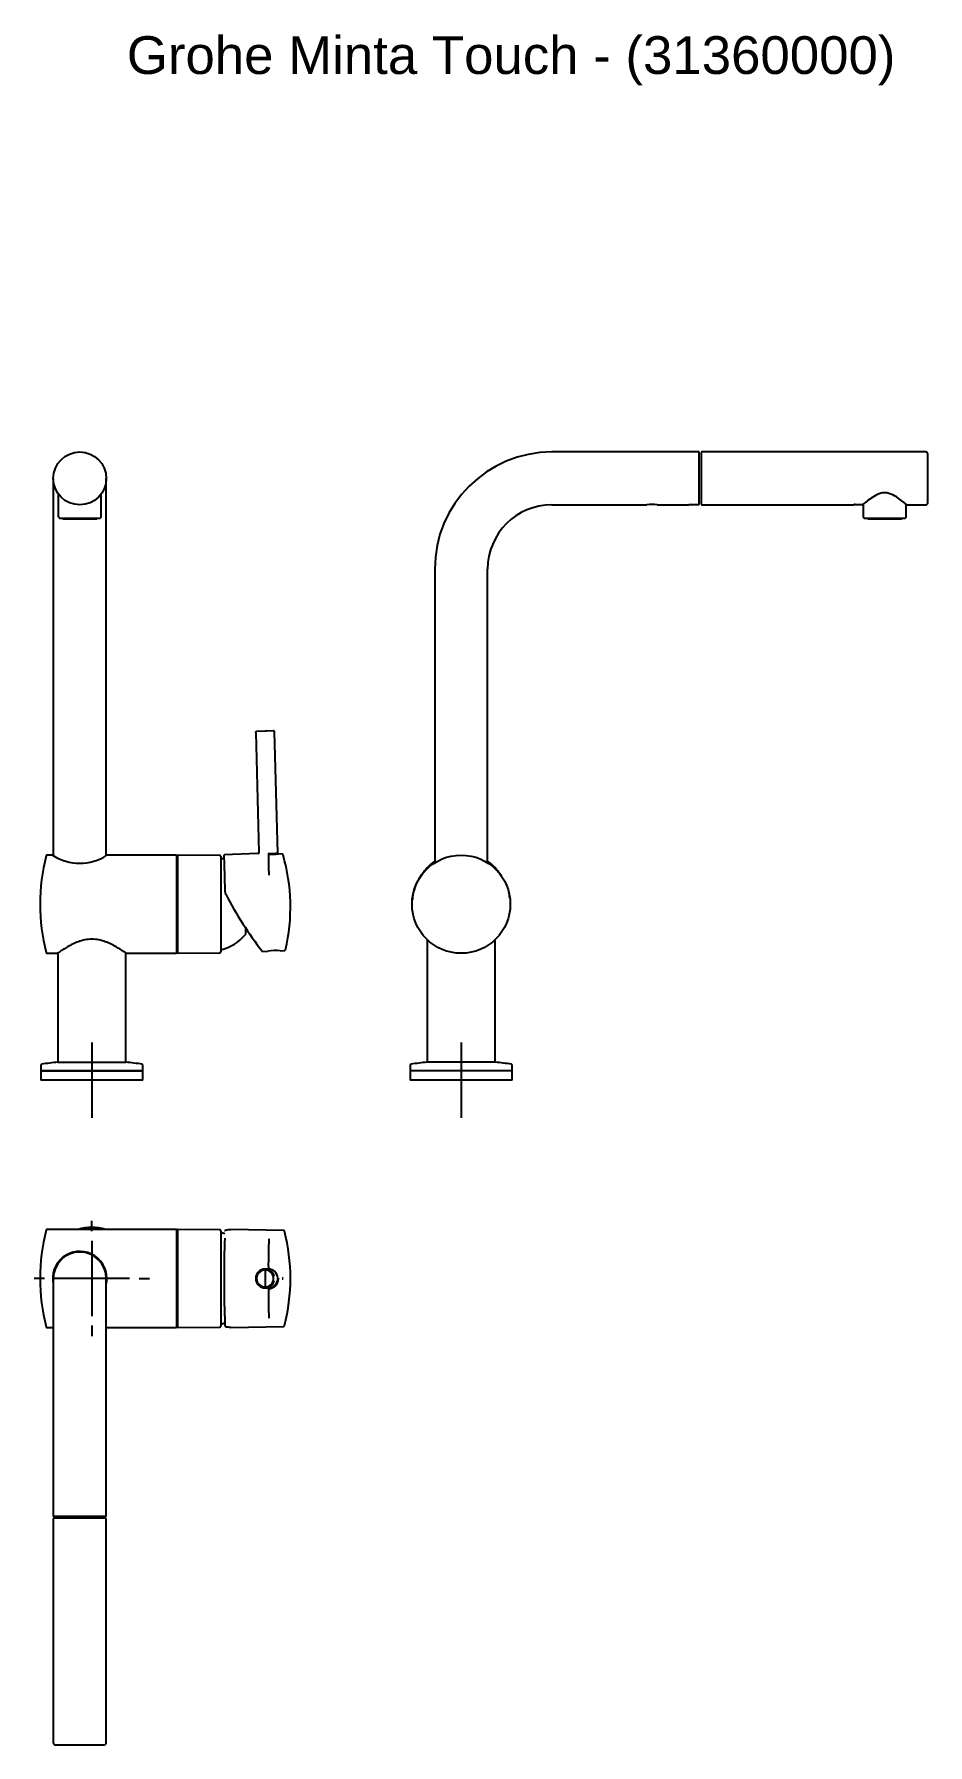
# Model space of a CAD drawing. Header units: millimetres. Extents: x 1617 to 5774, y 11446 to 13973.
# Drawn here: x 4229 to 4702, y 11464 to 12370 of the extents above; entities that cross this region are included whole.
import ezdxf
from ezdxf.enums import TextEntityAlignment as Align
from ezdxf.lldxf.tags import DXFTag

# ---------------------------------------------------------------- set-up
doc = ezdxf.new("R2010")
doc.units = ezdxf.units.MM
doc.layers.get('0').update_dxf_attribs({"color": 250})
doc.styles.add('SEACAD_arial_ttf', font='Arial.ttf')
tags = doc.linetypes.add('CENTER2', pattern=[28.575, 19.05, -3.175, 3.175, -3.175]).pattern_tags.tags
tags[10:11] = [DXFTag(74, 4), DXFTag(75, 0), DXFTag(340, '0'), DXFTag(46, 0.0), DXFTag(50, 0.0), DXFTag(44, 0.0), DXFTag(45, 0.0)]
tags[8:9] = [DXFTag(74, 4), DXFTag(75, 0), DXFTag(340, '0'), DXFTag(46, 0.0), DXFTag(50, 0.0), DXFTag(44, 0.0), DXFTag(45, 0.0)]
tags[6:7] = [DXFTag(74, 4), DXFTag(75, 0), DXFTag(340, '0'), DXFTag(46, 0.0), DXFTag(50, 0.0), DXFTag(44, 0.0), DXFTag(45, 0.0)]
tags[4:5] = [DXFTag(74, 4), DXFTag(75, 0), DXFTag(340, '0'), DXFTag(46, 0.0), DXFTag(50, 0.0), DXFTag(44, 0.0), DXFTag(45, 0.0)]

# ---------------------------------------------------------------- blocks, each defined once
blk = doc.blocks.new('25')
at = {"linetype": 'Continuous'}
for p, q in [((4238.78, 12134.51), (4238.78, 12086.51)), ((4266.78, 12086.51), (4266.78, 12134.51)), ((4241.38, 12126.38), (4241.38, 12114.46)), ((4264.18, 12114.46), (4264.18, 12126.38)), ((4242.38, 12113.46), (4263.18, 12113.46)), ((4243.78, 12113.46), (4243.78, 12113.01)), ((4261.78, 12113.01), (4243.78, 12113.01)), ((4261.78, 12113.01), (4261.78, 12113.46)), ((4238.78, 12086.51), (4238.78, 11934.82)), ((4266.78, 11934.82), (4266.78, 12086.51)), ((4345.91, 12000.01), (4347.58, 11936.36)), ((4350.89, 12000.72), (4346.39, 12000.52)), ((4355.4, 12000.76), (4350.89, 12000.72)), ((4357.59, 11936.1), (4355.91, 12000.27)), ((4238.43, 11935.01), (4235.56, 11935.01)), ((4303.58, 11935.01), (4267.11, 11935.01)), ((4304.58, 11935.01), (4304.08, 11934.51)), ((4304.08, 11934.51), (4304.08, 11883.51)), ((4304.08, 11883.51), (4304.08, 11934.51)), ((4304.58, 11935.01), (4304.58, 11883.01)), ((4326.88, 11934.81), (4304.58, 11935.01)), ((4327.38, 11934.31), (4327.38, 11883.71)), ((4347.11, 11935.85), (4329.2, 11935.07)), ((4329.49, 11924.05), (4329.2, 11935.07)), ((4357.59, 11936.1), (4357.58, 11936.1)), ((4359.98, 11935.44), (4358.03, 11935.61)), ((4358.04, 11935.61), (4358.04, 11935.61)), ((4329.71, 11915.54), (4329.49, 11924.05)), ((4340.68, 11893.85), (4340.68, 11896.21)), ((4340.51, 11893.66), (4340.51, 11893.01)), ((4235.56, 11883.01), (4240.98, 11883.01)), ((4241.18, 11883.15), (4241.18, 11825.31)), ((4277.18, 11825.31), (4277.18, 11883.15)), ((4277.37, 11883.01), (4303.58, 11883.01)), ((4304.08, 11883.51), (4304.58, 11883.01)), ((4304.58, 11883.01), (4326.88, 11883.21)), ((4349.48, 11883.95), (4352.4, 11884.08)), ((4358.87, 11884.36), (4361.26, 11884.47)), ((4232.18, 11823.69), (4232.18, 11820.81)), ((4241.18, 11825.31), (4277.18, 11825.31)), ((4241.18, 11825.31), (4277.18, 11825.31)), ((4286.18, 11820.81), (4286.18, 11823.69)), ((4286.18, 11820.81), (4232.18, 11820.81)), ((4232.18, 11820.81), (4232.18, 11815.81)), ((4232.18, 11820.81), (4286.18, 11820.81)), ((4286.18, 11815.81), (4232.18, 11815.81)), ((4286.18, 11815.81), (4286.18, 11820.81))]:
    blk.add_line(p, q, dxfattribs=at)
at = {"linetype": 'CENTER2'}
for p, q in [((4259.18, 11835.81), (4259.18, 11795.81)), ((4279.18, 11815.81), (4239.18, 11815.81))]:
    blk.add_line(p, q, dxfattribs=at)
at = {"linetype": 'Continuous'}
blk.add_circle((4252.78, 12134.51), 14, dxfattribs=at)
for centre, radius, start, end in [((4242.38, 12114.46), 1, 180, 270), ((4263.18, 12114.46), 1, 270, 0), ((4465.5, 12003.46), 114.64, 181.37356, 181.62348), ((4331.74, 11909.01), 100, 165.15047, 194.84953), ((4235.56, 11934.51), 0.5, 90, 165.15047), ((4252.78, 11956.51), 25.85, 236.27943, 303.72057), ((4303.58, 11934.51), 0.5, 0, 90), ((4326.88, 11934.31), 0.5, 0, 89.50003), ((4321.31, 11909.01), 25, 71.43291, 75.94814), ((4347.08, 11936.35), 0.5, 272.55152, 1.49888), ((4381.86, 11935.27), 29.25, 178.57481, 179.53342), ((4354.81, 11961.86), 26.44, 265.22559, 277.0046), ((4580.89, 11935.68), 228.27, 180.04419, 182.8253), ((4354.67, 11957.37), 21.47, 264.53488, 277.8041), ((4359.92, 11934.95), 0.499, 16.02033, 85.03695), ((4264.31, 11907.42), 100, 346.95927, 16.06181), ((4332.71, 11915.62), 3, 181.5, 207.51709), ((4507.44, 12006.65), 200.01, 207.51709, 217.83754), ((4321.31, 11909.01), 25, 284.05186, 320.20818), ((4235.56, 11883.51), 0.5, 194.84953, 270), ((4303.58, 11883.51), 0.5, 270, 0), ((4326.88, 11883.71), 0.5, 270.49997, 0), ((4356.77, 11858.54), 25.92, 85.24955, 99.75051), ((4361.24, 11884.97), 0.5, 272.5, 346.95932), ((4232.68, 11823.69), 0.5, 99.956, 180), ((4249.88, 11725.69), 100, 94.99262, 99.956), ((4268.47, 11725.69), 100, 80.044, 85.00738), ((4285.68, 11823.69), 0.5, 0, 80.044)]:
    blk.add_arc(centre, radius, start, end, dxfattribs=at)
for points, weights in [([(4345.91, 12000.01), (4345.9, 12000.3), (4346.1, 12000.51), (4346.39, 12000.52)], [1.163242405, 0.942876085726, 0.945619601196, 1.17147295141]), ([(4355.91, 12000.27), (4355.9, 12000.56), (4355.69, 12000.76), (4355.4, 12000.76)], [1.163242405, 0.942876085726, 0.945619601197, 1.17147295141]), ([(4347.58, 11936.36), (4347.58, 11936.08), (4347.39, 11935.86), (4347.1, 11935.85)], [1.16737165707, 0.944209451068, 0.944209447644, 1.1673716468]), ([(4357.59, 11936.1), (4357.59, 11935.83), (4357.78, 11935.64), (4358.04, 11935.61)], [1.1454207152, 0.951526431495, 0.951526428266, 1.14542070552]), ([(4360.4, 11935.08), (4360.34, 11935.29), (4360.18, 11935.42), (4359.96, 11935.44)], [1.11345649052, 0.974057496808, 0.963113556829, 1.08062467058])]:
    blk.add_rational_spline(points, weights, degree=3, dxfattribs=at)
blk.add_open_spline([(4277.38, 11883.01), (4277.38, 11883.01), (4277.25, 11883.1), (4276.76, 11883.44), (4276.4, 11883.69), (4274.98, 11884.64), (4273.63, 11885.52), (4271.19, 11886.91), (4270.3, 11887.38), (4268.39, 11888.3), (4267.36, 11888.74), (4265.2, 11889.52), (4264.05, 11889.85), (4261.65, 11890.31), (4260.43, 11890.44), (4257.92, 11890.44), (4256.69, 11890.31), (4254.3, 11889.85), (4253.15, 11889.51), (4249.91, 11888.36), (4247.97, 11887.37), (4245.53, 11885.98), (4244.78, 11885.52), (4243.47, 11884.7), (4242.91, 11884.33), (4241.97, 11883.7), (4241.6, 11883.44), (4241.1, 11883.1), (4240.98, 11883.01), (4240.98, 11883.01)], degree=3, knots=[0.5003301, 0.5003301, 0.5003301, 0.5003301, 0.53125, 0.53125, 0.5625, 0.5625, 0.625, 0.625, 0.65625, 0.65625, 0.6875, 0.6875, 0.71875, 0.71875, 0.75, 0.75, 0.78125, 0.78125, 0.8125, 0.8125, 0.875, 0.875, 0.90625, 0.90625, 0.9375, 0.9375, 0.96875, 0.96875, 1, 1, 1, 1], dxfattribs=at)
blk.add_open_spline([(4340.68, 11893.85), (4340.6, 11893.75), (4340.51, 11893.66)], degree=2, dxfattribs=at)
blk = doc.blocks.new('26')
at = {"linetype": 'Continuous'}
for p, q in [((4580.69, 12148.51), (4502.69, 12148.51)), ((4580.69, 12120.75), (4580.69, 12148.51)), ((4581.69, 12148.01), (4581.69, 12121.01)), ((4700.69, 12148.51), (4582.19, 12148.51)), ((4701.69, 12121.51), (4701.69, 12147.51)), ((4502.69, 12120.51), (4552.98, 12120.51)), ((4558.44, 12120.51), (4575.19, 12120.51)), ((4575.19, 12120.75), (4575.19, 12120.51)), ((4575.19, 12120.75), (4580.69, 12120.75)), ((4582.19, 12120.51), (4662.69, 12120.51)), ((4662.69, 12120.6), (4662.69, 12120.51)), ((4663.19, 12120.67), (4667.33, 12120.67)), ((4667.49, 12120.8), (4667.49, 12114.46)), ((4690.29, 12114.46), (4690.29, 12120.8)), ((4690.62, 12120.51), (4700.69, 12120.51)), ((4668.49, 12113.46), (4689.29, 12113.46)), ((4669.89, 12113.46), (4669.89, 12113.01)), ((4687.89, 12113.01), (4669.89, 12113.01)), ((4687.89, 12113.01), (4687.89, 12113.46)), ((4440.69, 12086.51), (4440.69, 11930.92)), ((4468.69, 11930.92), (4468.69, 12086.51)), ((4436.69, 11890.25), (4436.69, 11825.31)), ((4472.69, 11825.31), (4472.69, 11890.25)), ((4427.69, 11823.69), (4427.69, 11820.81)), ((4472.69, 11825.31), (4436.69, 11825.31)), ((4472.69, 11825.31), (4436.69, 11825.31)), ((4481.69, 11820.81), (4481.69, 11823.69)), ((4481.69, 11820.81), (4427.69, 11820.81)), ((4427.69, 11820.81), (4427.69, 11815.81)), ((4481.69, 11820.81), (4427.69, 11820.81)), ((4481.69, 11815.81), (4427.69, 11815.81)), ((4481.69, 11815.81), (4481.69, 11820.81))]:
    blk.add_line(p, q, dxfattribs=at)
at = {"linetype": 'CENTER2'}
for p, q in [((4454.69, 11835.81), (4454.69, 11795.81)), ((4474.69, 11815.81), (4434.69, 11815.81))]:
    blk.add_line(p, q, dxfattribs=at)
at = {"linetype": 'Continuous'}
blk.add_circle((4454.69, 11909.01), 26, dxfattribs=at)
for centre, radius, start, end in [((4502.69, 12086.51), 62, 90, 180), ((4582.19, 12148.01), 0.5, 90, 180), ((4700.69, 12147.51), 1, 0, 90), ((4502.69, 12086.51), 34, 90, 180), ((4555.69, 12106.77), 14.01, 78.67958, 101.32042), ((4582.19, 12121.01), 0.5, 180, 270), ((4668.49, 12114.46), 1, 180, 270), ((4689.29, 12114.46), 1, 270, 0), ((4700.69, 12121.51), 1, 270, 0), ((4454.9, 11908.55), 26.52, 141.74943, 144.23458), ((4482, 11888.18), 60.44, 138.57235, 142.51143), ((4454.46, 11911.74), 24.32, 124.4924, 137.24607), ((4454.82, 11911.6), 24.48, 42.83597, 55.49115), ((4427.38, 11888.18), 60.44, 37.48864, 41.42768), ((4454.48, 11908.54), 26.54, 35.7819, 38.26908), ((4454.69, 11909.85), 25.88, 170.24163, 176.59773), ((4451.97, 11909.81), 23.21, 165.71177, 169.01933), ((4457.41, 11909.81), 23.22, 10.9808, 14.28811), ((4454.69, 11909.85), 25.88, 5.01773, 9.75837), ((4428.19, 11823.69), 0.5, 99.956, 180), ((4445.39, 11725.69), 100, 94.99262, 99.956), ((4463.99, 11725.69), 100, 80.044, 85.00738), ((4481.19, 11823.69), 0.5, 0, 80.044)]:
    blk.add_arc(centre, radius, start, end, dxfattribs=at)
blk.add_ellipse((4454.69, 11909.13), major_axis=(-26.02, 0), ratio=0.999657, start_param=5.67232, end_param=6.034188, dxfattribs=at)
for points, knots in [([(4690.64, 12120.51), (4690.64, 12120.51), (4690.32, 12120.78), (4689.2, 12121.7), (4688.39, 12122.35), (4686.5, 12123.77), (4685.4, 12124.55), (4682.93, 12125.95), (4681.5, 12126.61), (4679.19, 12126.93), (4678.41, 12126.92), (4676.87, 12126.67), (4676.13, 12126.44), (4674.04, 12125.57), (4672.82, 12124.81), (4670.65, 12123.32), (4669.7, 12122.58), (4668.18, 12121.38), (4667.61, 12120.9), (4667.33, 12120.67)], [0.500384, 0.500384, 0.500384, 0.500384, 0.5625, 0.5625, 0.625, 0.625, 0.6875, 0.6875, 0.75, 0.75, 0.78125, 0.78125, 0.8125, 0.8125, 0.875, 0.875, 0.9375, 0.9375, 1, 1, 1, 1]), ([(4663.19, 12120.67), (4663.06, 12120.67), (4662.93, 12120.66), (4662.75, 12120.63), (4662.69, 12120.62), (4662.69, 12120.6)], [0, 0, 0, 0, 0.5, 0.5, 1, 1, 1, 1])]:
    blk.add_open_spline(points, degree=3, knots=knots, dxfattribs=at)
blk = doc.blocks.new('27')
at = {"linetype": 'Continuous'}
for p, q in [((4303.58, 11736.77), (4235.56, 11736.77)), ((4304.58, 11736.77), (4304.08, 11736.27)), ((4304.08, 11736.27), (4304.08, 11685.27)), ((4304.08, 11685.27), (4304.08, 11736.27)), ((4304.58, 11736.77), (4304.58, 11684.78)), ((4326.88, 11736.57), (4304.58, 11736.77)), ((4327.38, 11736.07), (4327.38, 11685.47)), ((4360.59, 11736.25), (4332.77, 11736.74)), ((4350.89, 11715.27), (4350.89, 11706.27)), ((4352.59, 11715.77), (4350.91, 11715.77)), ((4238.78, 11710.77), (4238.78, 11662.77)), ((4266.78, 11662.77), (4266.78, 11710.77)), ((4357.58, 11710.99), (4357.59, 11710.77)), ((4357.59, 11710.77), (4357.58, 11710.56)), ((4358.04, 11710.77), (4358.04, 11710.54)), ((4360.4, 11710.77), (4359.96, 11710.77)), ((4350.91, 11705.77), (4352.59, 11705.77)), ((4235.56, 11684.77), (4238.78, 11684.77)), ((4266.78, 11684.77), (4303.58, 11684.77)), ((4304.08, 11685.27), (4304.58, 11684.78)), ((4304.58, 11684.78), (4326.88, 11684.97)), ((4332.78, 11684.8), (4360.59, 11685.29)), ((4238.78, 11662.77), (4238.78, 11584.77)), ((4266.78, 11584.77), (4266.78, 11662.77)), ((4266.78, 11584.77), (4238.78, 11584.77)), ((4238.78, 11583.27), (4238.78, 11464.77)), ((4239.28, 11583.77), (4239.28, 11584.77)), ((4266.28, 11583.77), (4239.28, 11583.77)), ((4266.28, 11583.77), (4266.28, 11584.77)), ((4266.78, 11464.77), (4266.78, 11583.27)), ((4239.78, 11463.77), (4265.78, 11463.77))]:
    blk.add_line(p, q, dxfattribs=at)
at = {"linetype": 'CENTER2'}
for p, q in [((4259.18, 11735.77), (4259.18, 11741.27)), ((4259.18, 11730.77), (4259.18, 11690.77)), ((4234.18, 11710.77), (4228.68, 11710.77)), ((4279.18, 11710.77), (4239.18, 11710.77)), ((4284.18, 11710.77), (4289.68, 11710.77)), ((4259.18, 11685.77), (4259.18, 11680.27))]:
    blk.add_line(p, q, dxfattribs=at)
at = {"linetype": 'Continuous'}
for centre, radius, start, end in [((4331.74, 11710.77), 100, 165.15047, 194.84953), ((4235.56, 11736.27), 0.5, 90, 165.15047), ((4259.18, 11710.77), 27, 74.35753, 105.64247), ((4259.18, 11710.77), 27, 74.35753, 105.64247), ((4303.58, 11736.27), 0.5, 0, 90), ((4326.88, 11736.07), 0.5, 0, 89.50003), ((4321.31, 11710.77), 25, 70.63369, 75.94814), ((4264.31, 11710.77), 100, 345.53519, 14.46481), ((4252.78, 11710.77), 14.35, 0, 192.64566), ((4252.78, 11710.77), 14, 0, 180), ((4982.96, 11712.6), 653.76, 178.29207, 180.14031), ((4688.96, 11717.97), 336.36, 177.65255, 180.30786), ((4350.91, 11710.77), 5, 90.02124, 180.0224), ((4350.89, 11710.77), 4.5, 89.92187, 180.01214), ((4355.68, 11715.4), 4.79, 175.50802, 181.49001), ((4350.9, 11710.77), 4.5, 0.014, 90.10437), ((4350.91, 11710.77), 5, 13.78139, 90.00197), ((4356.41, 11716.05), 3.8, 178.20758, 184.14409), ((4352.59, 11710.78), 4.99, 2.43077, 89.67277), ((4252.78, 11710.77), 14.35, 347.64993, 0), ((5320.27, 11710.77), 991.07, 179.98691, 180.01309), ((4982.88, 11708.94), 653.68, 179.85958, 181.70804), ((4350.91, 11710.77), 5, 179.97577, 269.98029), ((4350.89, 11710.77), 4.5, 179.98767, 270.07832), ((4350.9, 11710.77), 4.5, 269.89583, 359.9858), ((4355.43, 11706.14), 4.54, 178.33718, 184.65887), ((4350.91, 11710.77), 5, 269.99768, 346.23896), ((4352.6, 11710.82), 5.44, 270.09715, 357.11619), ((4352.59, 11710.76), 4.99, 270.32703, 357.66596), ((4359.95, 11680.27), 30.72, 89.16384, 89.97854), ((4360.01, 11731.73), 21.18, 269.88555, 271.0673), ((4356.44, 11705.5), 3.83, 175.87956, 181.76882), ((4698.54, 11703.74), 345.93, 179.72889, 182.3107), ((4235.56, 11685.27), 0.5, 194.84953, 270), ((4303.58, 11685.27), 0.5, 270, 0), ((4326.88, 11685.47), 0.5, 270.49997, 0), ((4321.31, 11710.77), 25, 284.05186, 289.36631), ((4239.28, 11583.27), 0.5, 90, 180), ((4266.28, 11583.27), 0.5, 0, 90), ((4239.78, 11464.77), 1, 180, 270), ((4265.78, 11464.77), 1, 270, 0)]:
    blk.add_arc(centre, radius, start, end, dxfattribs=at)
for centre, major_axis, ratio, start_param, end_param in [((4329.88, 11710.77), (0, 25.22), 1, 0.006656, 0.018327), ((4361.07, 11710.77), (0, -25.11), 0.026177, -3.242722, -3.2076), ((4329.88, 11710.77), (0, -26.02), 0.026177, -0.610865, -0.248997), ((4361.07, 11710.77), (0, -25.11), 0.026177, 0.059091, 0.101129)]:
    blk.add_ellipse(centre, major_axis=major_axis, ratio=ratio, start_param=start_param, end_param=end_param, dxfattribs=at)
for points, knots in [([(4330.05, 11736.28), (4329.95, 11736.24), (4329.87, 11736.2), (4329.75, 11736.1), (4329.72, 11736.04), (4329.71, 11735.99)], [0, 0, 0, 0, 0.5, 0.5, 1, 1, 1, 1]), ([(4361.09, 11735.88), (4361.08, 11735.91), (4361.06, 11735.95), (4361.01, 11736.04), (4360.91, 11736.15), (4360.76, 11736.24), (4360.65, 11736.24), (4360.6, 11736.24)], [0, 0, 0, 0, 0.22325, 0.478355, 0.683209, 0.878493, 1, 1, 1, 1]), ([(4357.58, 11710.99), (4357.59, 11710.98), (4357.63, 11710.98), (4357.8, 11710.99), (4357.92, 11710.99), (4358.04, 11711)], [0, 0, 0, 0, 0.5, 0.5, 1, 1, 1, 1]), ([(4329.71, 11685.56), (4329.72, 11685.5), (4329.75, 11685.44), (4329.86, 11685.35), (4329.95, 11685.3), (4330.05, 11685.26)], [0, 0, 0, 0, 0.5, 0.5, 1, 1, 1, 1]), ([(4360.6, 11685.3), (4360.62, 11685.3), (4360.71, 11685.29), (4360.86, 11685.36), (4360.98, 11685.46), (4361.05, 11685.56), (4361.07, 11685.6), (4361.08, 11685.63)], [0, 0, 0, 0, 0.06972, 0.286499, 0.494452, 0.724294, 1, 1, 1, 1])]:
    blk.add_open_spline(points, degree=3, knots=knots, dxfattribs=at)
for points in [[(4330.05, 11736.28), (4330.94, 11736.61), (4331.84, 11736.75), (4332.77, 11736.74)], [(4332.77, 11684.8), (4331.84, 11684.79), (4330.93, 11684.94), (4330.05, 11685.26)]]:
    blk.add_open_spline(points, degree=3, dxfattribs=at)

msp = doc.modelspace()

# ---------------------------------------------------------------- block references
for name in ['25', '26', '27']:
    msp.add_blockref(name, (0, 0))

# ---------------------------------------------------------------- texts
at = {"style": 'SEACAD_arial_ttf'}
msp.add_text('Grohe Minta Touch - (31360000)', height=20, dxfattribs=at).set_placement((4277.7, 12368.73), align=Align.TOP_LEFT)

doc.saveas('drawing.dxf')
